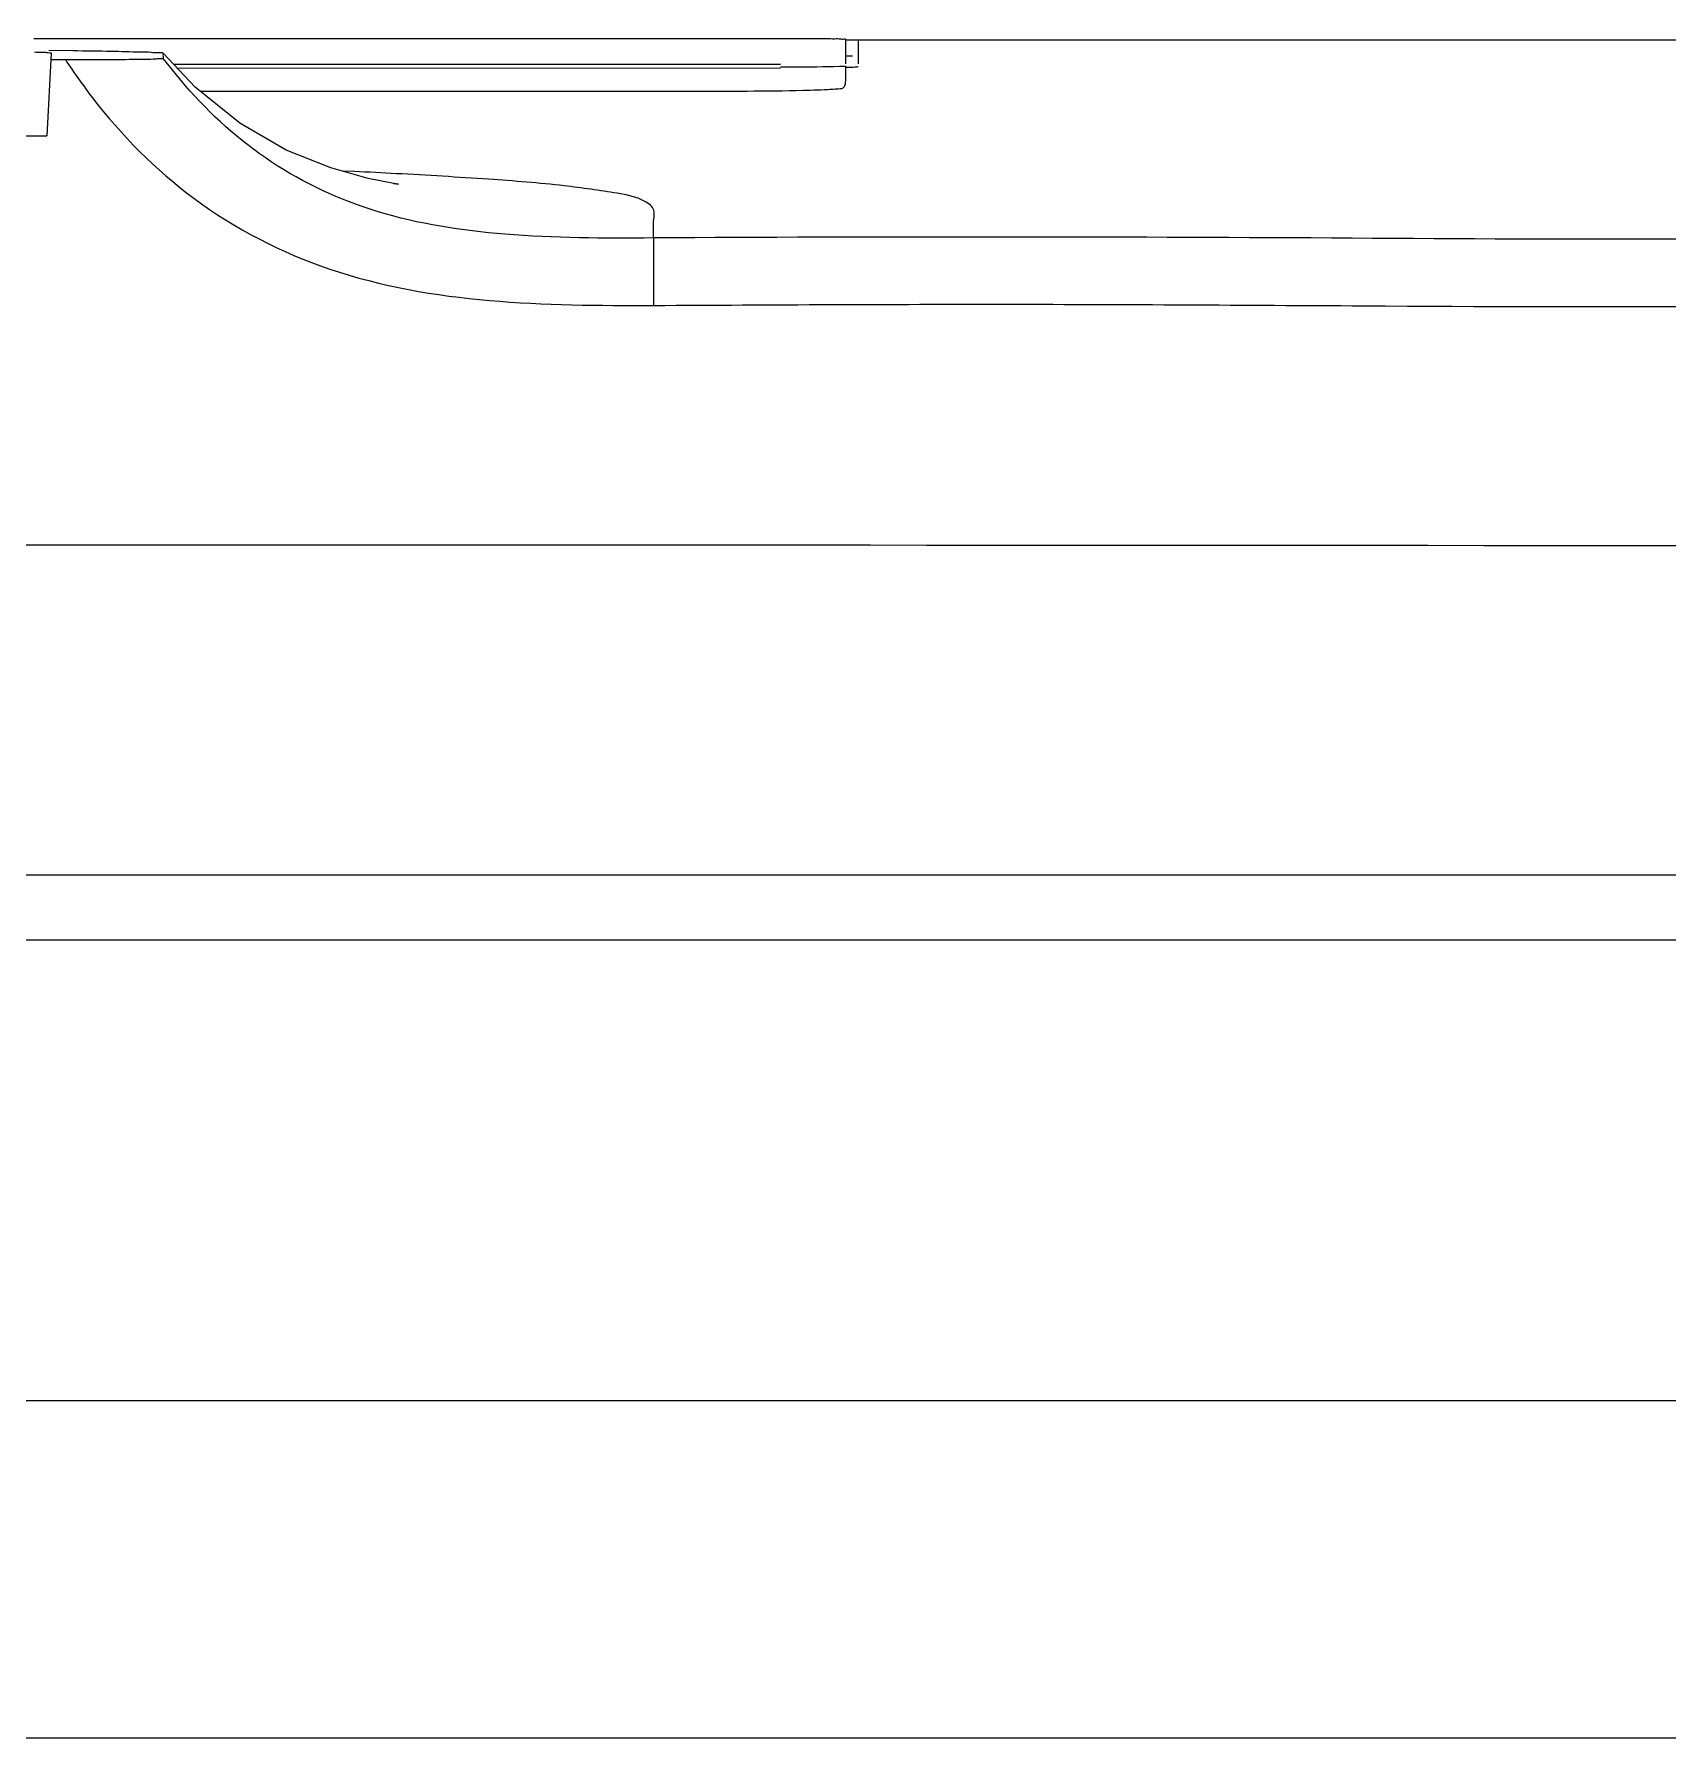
# Model space of a CAD drawing. Header units: millimetres. Extents: x 7426 to 8300, y 123 to 421.
# Drawn here: x 7991.52 to 7997.83, y 211.53 to 218.11 of the extents above; entities that cross this region are included whole.
import ezdxf

# ---------------------------------------------------------------- set-up
doc = ezdxf.new("R2010")
doc.units = ezdxf.units.MM
doc.layers.add('20_ALL_FEATURES', color=7, linetype='Continuous')

msp = doc.modelspace()

# ---------------------------------------------------------------- linework, layer by layer
at = {"layer": '20_ALL_FEATURES', "color": 7, "linetype": 'Continuous'}
for p, q in [((7991.5223, 218.0905), (7994.4068, 218.0905)), ((7991.5803, 218.0445), (7991.6726, 218.0432)), ((7994.6568, 218.0877), (7994.6568, 217.9923)), ((7994.6842, 218.0839), (7994.6606, 218.0839)), ((7994.7068, 218.0841), (7994.7068, 217.9923)), ((7991.589, 218.033), (7991.5723, 217.7139)), ((7991.5877, 218.0085), (7991.6441, 218.0085)), ((7992.1455, 217.9014), (7992.0222, 218.0327)), ((7992.1081, 217.9076), (7992.0223, 218.0131)), ((7994.4068, 217.9895), (7992.0628, 217.9895)), ((7994.6838, 218.0214), (7994.6567, 218.0218)), ((7992.0753, 217.9762), (7994.4068, 217.9754)), ((7993.8725, 217.8857), (7992.1651, 217.8857)), ((7978.9723, 217.714), (7991.5723, 217.7139)), ((7992.7604, 217.5761), (7992.7167, 217.5781)), ((7993.9172, 217.0591), (7993.9165, 217.3196)), ((7952.082, 214.8597), (8018.4973, 214.8597)), ((7952.1218, 214.6097), (8018.4432, 214.6097)), ((7993.9143, 212.8293), (7976.6407, 212.8299)), ((8010.8546, 212.8293), (7985.2818, 212.8293)), ((7953.3744, 211.5275), (8017.1892, 211.5275))]:
    msp.add_line(p, q, dxfattribs=at)
for points in [[(7999.3466, 218.1069), (7998.8131, 218.0905), (7997.8654, 218.0836), (7996.8697, 218.083), (7994.6842, 218.0839)], [(7992.9117, 217.5298), (7992.9305, 217.5278), (7992.9124, 217.5305), (7992.8135, 217.5498), (7992.6693, 217.5901), (7992.4976, 217.6593), (7992.3177, 217.7629), (7992.1455, 217.9014)]]:
    msp.add_lwpolyline(points, dxfattribs=at)
msp.add_arc((7991.4682, 190.1794), 27.4271, 86.95935, 87.29949, dxfattribs=at)
for points, knots in [([(7994.4068, 218.0905), (7994.4387, 218.0905), (7994.4974, 218.0902), (7994.5674, 218.0903), (7994.6114, 218.0888), (7994.6362, 218.0899), (7994.6467, 218.0866), (7994.6568, 218.0893), (7994.6568, 218.0877)], [0, 0, 0, 0, 0.382645, 0.706972, 0.831227, 0.923716, 0.980601, 1, 1, 1, 1]), ([(7991.589, 218.033), (7991.5895, 218.0342), (7991.5799, 218.0333), (7991.5718, 218.0356), (7991.5493, 218.0355), (7991.534, 218.0363), (7991.5247, 218.0365)], [0, 0, 0, 0, 0.062561, 0.25271, 0.566827, 1, 1, 1, 1]), ([(7991.6441, 218.0085), (7991.6905, 218.0085), (7991.7773, 218.0088), (7991.8829, 218.0091), (7991.9492, 218.0106), (7991.9912, 218.0104), (7992.0029, 218.0128), (7992.0245, 218.0117), (7992.0223, 218.0131)], [0, 0, 0, 0, 0.367842, 0.693069, 0.821703, 0.918716, 0.979806, 1, 1, 1, 1]), ([(7991.6726, 218.0432), (7991.7225, 218.0426), (7991.8099, 218.0419), (7991.9099, 218.0384), (7991.9716, 218.0383), (7991.999, 218.034), (7992.0182, 218.0377), (7992.0222, 218.0327)], [0, 0, 0, 0, 0.427415, 0.746456, 0.866234, 0.945476, 1, 1, 1, 1]), ([(7992.0222, 218.0327), (7992.0232, 218.0315), (7992.0195, 218.024), (7992.0223, 218.018), (7992.0223, 218.0131)], [0, 0, 0, 0, 0.250762, 1, 1, 1, 1]), ([(7994.4068, 217.9803), (7994.4312, 217.9803), (7994.5146, 217.9806), (7994.5979, 217.9814), (7994.6569, 217.9835)], [0, 0, 0, 0, 0.292451, 1, 1, 1, 1]), ([(7994.6569, 217.9835), (7994.6568, 217.97), (7994.6563, 217.945), (7994.6582, 217.898), (7994.6418, 217.8959)], [0, 0, 0, 0, 0.449532, 1, 1, 1, 1]), ([(7994.6569, 217.9784), (7994.6619, 217.9786), (7994.6766, 217.9791), (7994.6914, 217.9797), (7994.7011, 217.9808)], [0, 0, 0, 0, 0.337473, 1, 1, 1, 1]), ([(7994.7011, 217.9808), (7994.7026, 217.981), (7994.704, 217.9814), (7994.7068, 217.9816), (7994.7068, 217.9822)], [0, 0, 0, 0, 0.732472, 1, 1, 1, 1]), ([(7991.7488, 217.8613), (7991.861, 217.7157), (7992.1327, 217.4404), (7992.8592, 217.0678), (7993.4973, 217.0577), (7993.9172, 217.0591)], [0, 0, 0, 0, 0.229509, 0.475749, 1, 1, 1, 1]), ([(7993.9162, 217.3196), (7993.7246, 217.3181), (7993.3661, 217.3193), (7992.858, 217.3953), (7992.4288, 217.5932), (7992.2042, 217.7967), (7992.1073, 217.908)], [0, 0, 0, 0, 0.291602, 0.54544, 0.775327, 1, 1, 1, 1]), ([(7994.5758, 217.8914), (7994.5576, 217.8905), (7994.467, 217.8874), (7994.3764, 217.8862), (7994.304, 217.8859)], [0, 0, 0, 0, 0.20129, 1, 1, 1, 1]), ([(7994.6418, 217.8959), (7994.6381, 217.8954), (7994.6161, 217.8932), (7994.5941, 217.8922), (7994.5758, 217.8914)], [0, 0, 0, 0, 0.170823, 1, 1, 1, 1]), ([(7993.9162, 217.3188), (7993.9162, 217.3313), (7993.916, 217.3559), (7993.9158, 217.3913), (7993.9231, 217.4338), (7993.8629, 217.4771), (7993.7455, 217.4978), (7993.5422, 217.5271), (7993.2582, 217.5483), (7993.0418, 217.5616), (7992.923, 217.5679)], [0, 0, 0, 0, 0.033313, 0.065419, 0.096358, 0.13904, 0.238379, 0.421725, 0.682635, 1, 1, 1, 1]), ([(7998.9829, 217.3323), (7998.1408, 217.3065), (7996.4515, 217.3235), (7994.7628, 217.3247), (7993.9165, 217.3196)], [0, 0, 0, 0, 0.498822, 1, 1, 1, 1]), ([(7993.9172, 217.0591), (7994.3738, 217.0616), (7995.2871, 217.0662), (7997.113, 217.0545), (7998.4833, 217.0486), (7999.3953, 217.0869)], [0, 0, 0, 0, 0.250033, 0.500131, 1, 1, 1, 1])]:
    msp.add_open_spline(points, degree=3, knots=knots, dxfattribs=at)
for points in [[(7991.6443, 218.0083), (7991.6777, 217.9583), (7991.7121, 217.909), (7991.7488, 217.8613)], [(7994.304, 217.8859), (7994.1601, 217.8851), (7994.0163, 217.8857), (7993.8725, 217.8857)], [(7999.0602, 216.1294), (7994.4674, 216.1353), (7989.8746, 216.1326), (7985.2818, 216.1325)]]:
    msp.add_open_spline(points, degree=3, dxfattribs=at)

doc.saveas('drawing.dxf')
